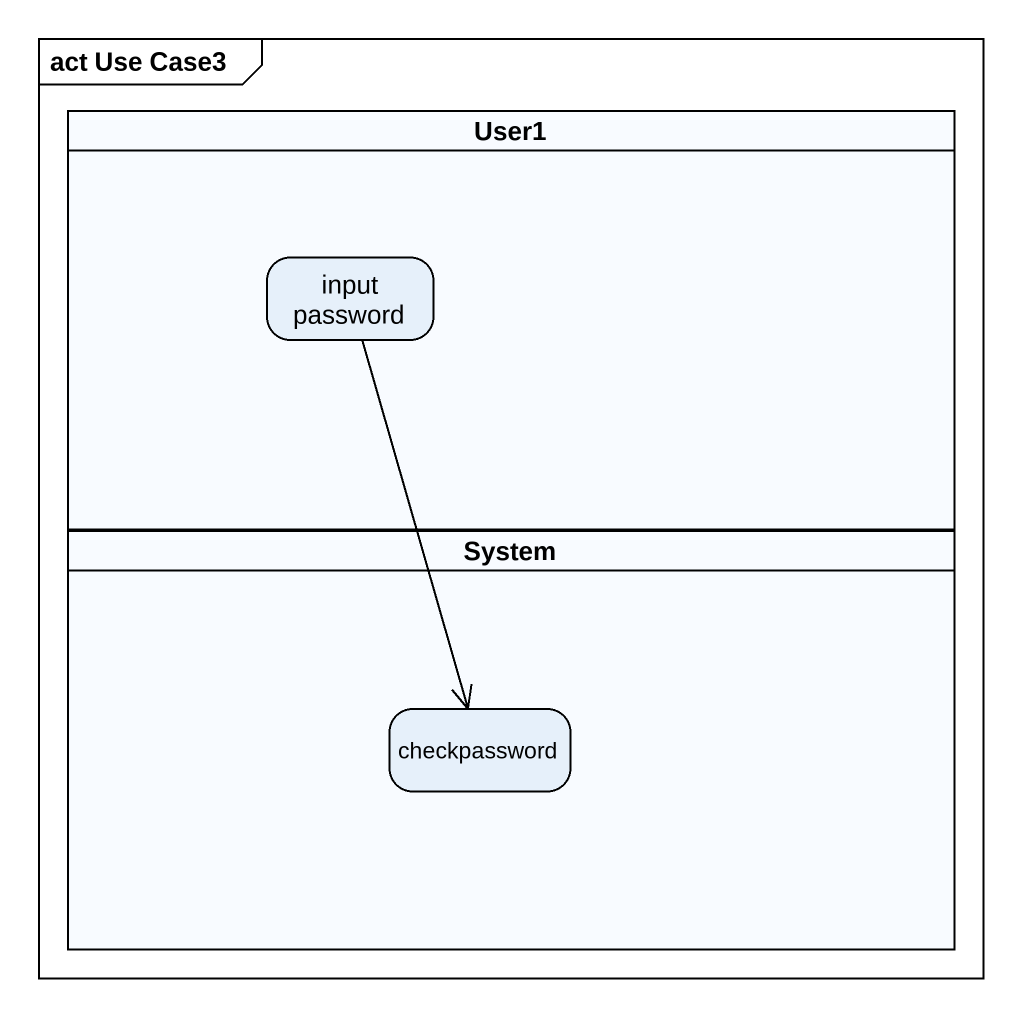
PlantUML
@startuml
mainframe act Use Case3
hide empty description
state User1 <<partition>> {
  state "input password" as input_password
}
state System <<partition>> {
  state checkpassword
}
input_password --> checkpassword
@enduml
